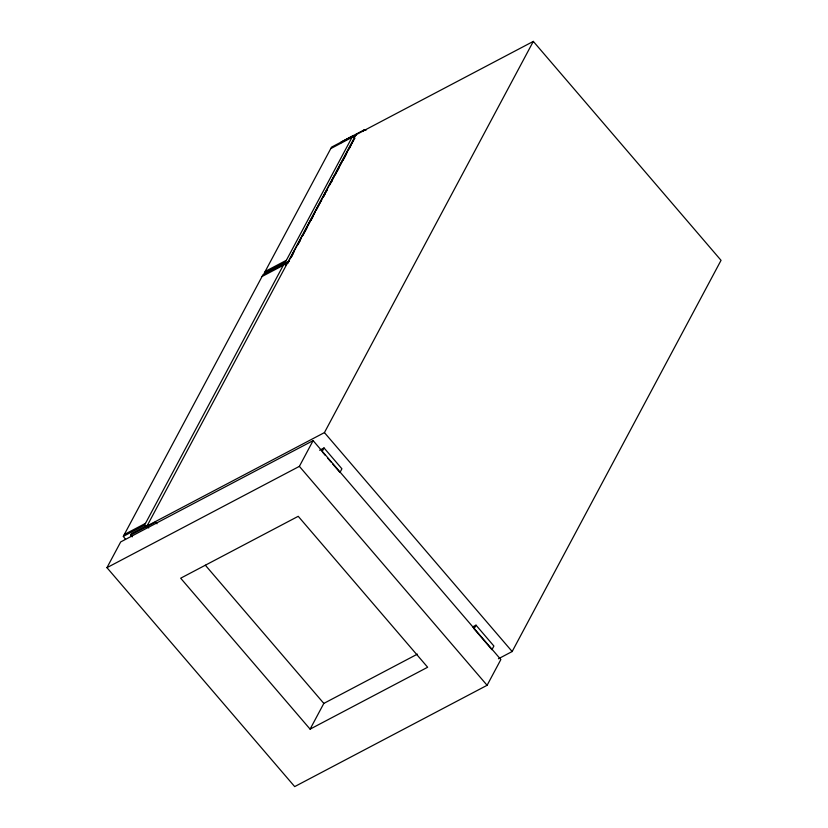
<?xml version="1.0" encoding="UTF-8"?>
<svg xmlns="http://www.w3.org/2000/svg" width="828" height="828" viewBox="0 0 828 828"><rect width="100%" height="100%" fill="white"/><g stroke="black" fill="none" stroke-linecap="round" stroke-linejoin="round"><path stroke-width="1.24" d="M125.535 539.338A1906.097 1445.077 28.1 0 1 123.31 536.378L263.056 274.648L284.263 263.48L285.681 265.136M106.957 567.666L120.691 541.936L313.108 440.62L500.847 659.554L487.102 685.294L294.685 786.6L106.957 567.666L299.374 466.361L313.108 440.62M132.211 536.855L130.689 535.095L131.476 533.615L148.378 524.724M123.31 536.378L144.517 525.211L284.263 263.48M352.749 135.978L285.381 262.145L264.173 273.312L331.542 147.146L352.749 135.978L354.912 138.504M148.719 527.964L147.032 525.997L355.916 134.798L533.315 41.4L721.043 260.334L512.159 651.532L498.435 658.767M288.548 261.607L302.562 235.359M303.783 233.082L334.854 174.894M336.064 172.607L354.011 139.373L348.526 149.64M288.216 262.6L289.438 260.313M290.659 258.036L294.313 251.184M297.356 245.481L301.009 238.64M302.23 236.353L303.452 234.076M304.663 231.788L315.023 212.392M316.244 210.115L321.73 199.848M322.941 197.561L326.594 190.719M329.647 185.017L335.733 173.601M336.955 171.324L347.315 151.928M291.539 256.752L292.76 254.465M298.856 243.059L300.067 240.772M303.12 235.069L306.774 228.228M311.038 220.238L313.47 215.673M323.831 196.277L325.052 193.99M326.263 191.713L327.484 189.436M331.138 182.584L332.359 180.307M335.402 174.594L339.056 167.753M343.32 159.763L345.762 155.198M349.416 148.357L350.637 146.08M363.202 131.445L363.989 129.975A1.47 1.107 28.1 0 1 364.517 129.841L365.552 130.1A1.956 1.49 28.1 0 1 365.935 130.348M147.032 525.997L324.431 432.599L533.315 41.4M322.071 451.622L324.038 447.938L341.912 468.793L339.956 472.467L332.639 463.939M310.096 729.137L427.641 667.244L298.225 516.31L180.67 578.203L310.096 729.137L323.831 703.407L417.415 654.13M476.007 625.171L474.051 628.845L491.925 649.701L493.892 646.026L476.007 625.171L472.622 626.951M363.989 129.975L341.519 141.805A1.47 1.107 28.1 0 0 341.157 142.137L341.032 142.799M330.755 148.616L356.464 134.995M265.157 271.47L286.364 260.302M272.205 270.063L289.117 261.162M262.072 276.49L283.279 265.322M284.749 264.774L288.134 262.993M124.283 534.536L145.5 523.368M130.689 535.095L155.478 522.033L156.999 523.803M319.639 450.256L324.038 447.938M324.431 432.599L512.159 651.532M322.889 452.564L325.321 455.41M327.764 458.257L331.014 462.045M299.374 466.361L487.102 685.294M205.334 565.213L323.831 703.407M144.517 525.211L145.935 526.867"/></g></svg>
